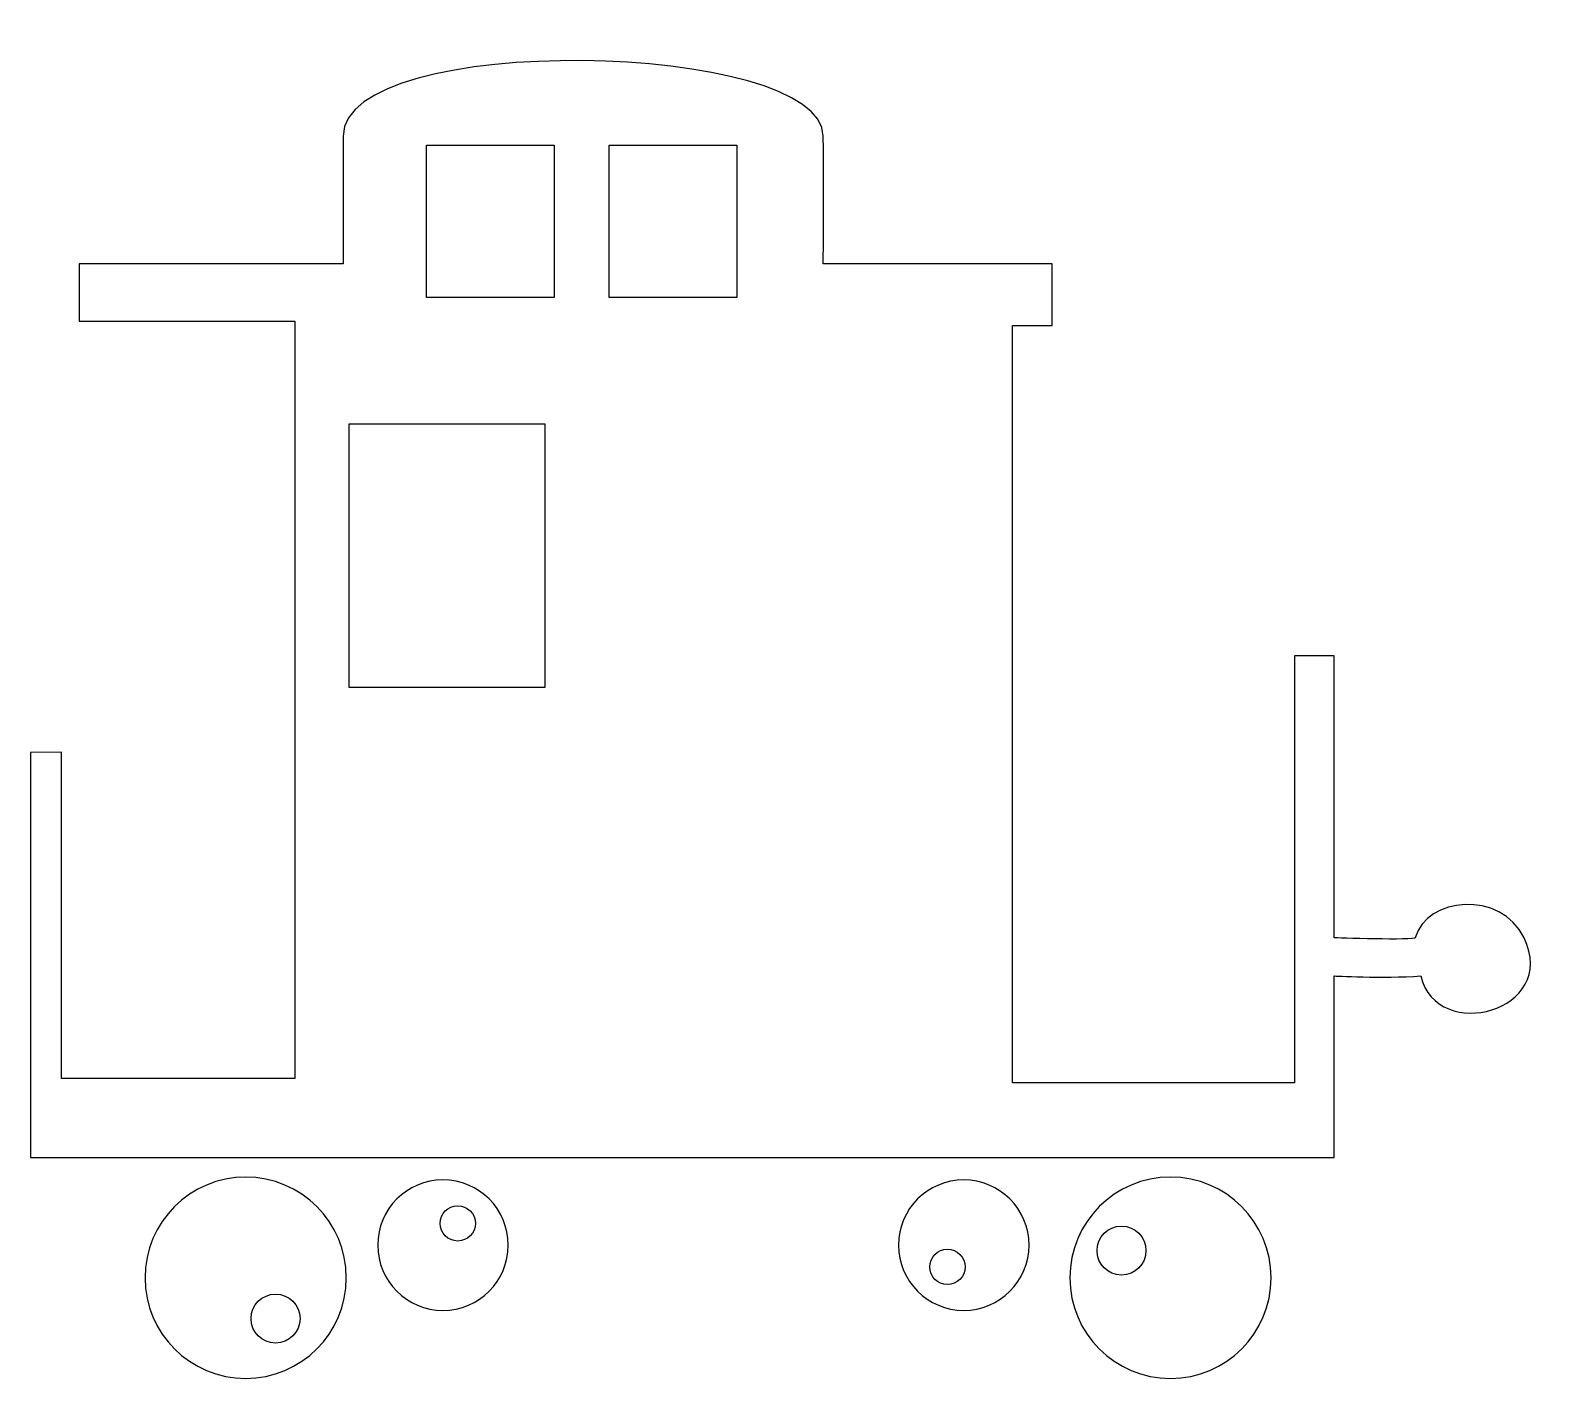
# Model space of a CAD drawing. Header units: centimetres. Extents: x -11.1 to 11.5, y -9.7 to 10.2.
import ezdxf

# ---------------------------------------------------------------- set-up
doc = ezdxf.new("R2010")
doc.units = ezdxf.units.CM
doc.header["$MEASUREMENT"] = 0
doc.layers.add('Camada 1', color=7, linetype='Continuous')

msp = doc.modelspace()

# ---------------------------------------------------------------- linework, layer by layer
at = {"layer": 'Camada 1', "color": 250}
for points, knots in [([(8.162, -3.78133), (8.162, -3.78133), (8.162, -6.46169), (8.162, -6.46169), (8.162, -6.46169), (8.162, -6.46169), (-11.05784, -6.46169), (-11.05784, -6.46169), (-11.05784, -6.46169), (-11.05784, -6.46169), (-11.05784, -0.48809), (-11.05784, -0.48809), (-11.05784, -0.48809), (-11.05784, -0.48809), (-10.60323, -0.481), (-10.60323, -0.481), (-10.60323, -0.481), (-10.60323, -0.481), (-10.60323, -5.293), (-10.60323, -5.293), (-10.60323, -5.293), (-10.60323, -5.293), (-7.16179, -5.293), (-7.16179, -5.293), (-7.16179, -5.293), (-7.16179, -5.293), (-7.16179, 5.87519), (-7.16179, 5.87519), (-7.16179, 5.87519), (-7.16179, 5.87519), (-10.34341, 5.87519), (-10.34341, 5.87519), (-10.34341, 5.87519), (-10.34341, 5.87519), (-10.34341, 6.71929), (-10.34341, 6.71929), (-10.34341, 6.71929), (-10.34341, 6.71929), (-6.44755, 6.71929), (-6.44755, 6.71929), (-6.44755, 6.71929), (-6.44755, 6.71929), (-6.44755, 7.0442), (-6.44755, 8.60238), (-6.44755, 8.60238), (-6.44755, 10.16056), (0.61677, 10.01623), (0.62987, 8.60238), (0.62987, 8.60238), (0.64019, 7.49867), (0.62987, 6.71929), (0.62987, 6.71929), (0.62987, 6.71929), (0.62987, 6.71929), (4.0064, 6.71929), (4.0064, 6.71929), (4.0064, 6.71929), (4.0064, 6.71929), (4.0064, 5.81039), (4.0064, 5.81039), (4.0064, 5.81039), (4.0064, 5.81039), (3.42202, 5.8104), (3.42202, 5.8104), (3.42202, 5.8104), (3.42202, 5.8104), (3.42202, -5.35774), (3.42202, -5.35774), (3.42202, -5.35774), (3.42202, -5.35774), (7.57748, -5.35775), (7.57748, -5.35775), (7.57748, -5.35775), (7.57748, -5.35775), (7.57748, 0.94039), (7.57748, 0.94039), (7.57748, 0.94039), (7.57748, 0.94039), (8.162, 0.9404), (8.162, 0.9404), (8.162, 0.9404), (8.162, 0.9404), (8.162, -3.21986), (8.162, -3.21986), (8.162, -3.21986), (8.162, -3.21986), (9.35961, -3.26018), (9.35961, -3.21986), (9.35961, -3.21986), (9.52003, -2.61817), (10.6218, -2.50974), (10.96375, -3.21986), (10.96375, -3.21986), (11.48524, -4.30267), (9.68041, -4.78416), (9.43967, -3.78133), (9.43967, -3.78133), (8.87809, -3.82131), (8.162, -3.78133), (8.162, -3.78133)], [0, 0, 0, 0, 0.03846154, 0.03846154, 0.03846154, 0.03846154, 0.07692308, 0.07692308, 0.07692308, 0.07692308, 0.11538462, 0.11538462, 0.11538462, 0.11538462, 0.15384615, 0.15384615, 0.15384615, 0.15384615, 0.19230769, 0.19230769, 0.19230769, 0.19230769, 0.23076923, 0.23076923, 0.23076923, 0.23076923, 0.26923077, 0.26923077, 0.26923077, 0.26923077, 0.30769231, 0.30769231, 0.30769231, 0.30769231, 0.34615385, 0.34615385, 0.34615385, 0.34615385, 0.38461538, 0.38461538, 0.38461538, 0.38461538, 0.42307692, 0.42307692, 0.42307692, 0.42307692, 0.46153846, 0.46153846, 0.46153846, 0.46153846, 0.5, 0.5, 0.5, 0.5, 0.53846154, 0.53846154, 0.53846154, 0.53846154, 0.57692308, 0.57692308, 0.57692308, 0.57692308, 0.61538462, 0.61538462, 0.61538462, 0.61538462, 0.65384615, 0.65384615, 0.65384615, 0.65384615, 0.69230769, 0.69230769, 0.69230769, 0.69230769, 0.73076923, 0.73076923, 0.73076923, 0.73076923, 0.76923077, 0.76923077, 0.76923077, 0.76923077, 0.80769231, 0.80769231, 0.80769231, 0.80769231, 0.84615385, 0.84615385, 0.84615385, 0.84615385, 0.88461538, 0.88461538, 0.88461538, 0.88461538, 0.92307692, 0.92307692, 0.92307692, 0.92307692, 1, 1, 1, 1]), ([(-3.33605, 8.47068), (-3.33605, 8.47068), (-5.22118, 8.47068), (-5.22118, 8.47068), (-5.22118, 8.47068), (-5.22118, 8.47068), (-5.22118, 6.22418), (-5.22118, 6.22418), (-5.22118, 6.22418), (-5.22118, 6.22418), (-3.33605, 6.22418), (-3.33605, 6.22418), (-3.33605, 6.22418), (-3.33605, 6.22418), (-3.33605, 8.47068), (-3.33605, 8.47068)], [0, 0, 0, 0, 0.2, 0.2, 0.2, 0.2, 0.4, 0.4, 0.4, 0.4, 0.6, 0.6, 0.6, 0.6, 1, 1, 1, 1]), ([(-0.64344, 8.47068), (-0.64344, 8.47068), (-2.52857, 8.47068), (-2.52857, 8.47068), (-2.52857, 8.47068), (-2.52857, 8.47068), (-2.52857, 6.22418), (-2.52857, 6.22418), (-2.52857, 6.22418), (-2.52857, 6.22418), (-0.64344, 6.22418), (-0.64344, 6.22418), (-0.64344, 6.22418), (-0.64344, 6.22418), (-0.64344, 8.47068), (-0.64344, 8.47068)], [0, 0, 0, 0, 0.2, 0.2, 0.2, 0.2, 0.4, 0.4, 0.4, 0.4, 0.6, 0.6, 0.6, 0.6, 1, 1, 1, 1]), ([(-3.47427, 4.36088), (-3.47427, 4.36088), (-6.36204, 4.36088), (-6.36204, 4.36088), (-6.36204, 4.36088), (-6.36204, 4.36088), (-6.36204, 0.47042), (-6.36204, 0.47042), (-6.36204, 0.47042), (-6.36204, 0.47042), (-3.47424, 0.47042), (-3.47424, 0.47042), (-3.47424, 0.47042), (-3.47424, 0.47042), (-3.47424, 4.36088), (-3.47424, 4.36088), (-3.47424, 4.36088), (-3.47424, 4.36088), (-3.47427, 4.36088), (-3.47427, 4.36088)], [0, 0, 0, 0, 0.16666667, 0.16666667, 0.16666667, 0.16666667, 0.33333333, 0.33333333, 0.33333333, 0.33333333, 0.5, 0.5, 0.5, 0.5, 0.66666667, 0.66666667, 0.66666667, 0.66666667, 1, 1, 1, 1]), ([(-9.37035, -8.23324), (-9.37035, -7.41353), (-8.70588, -6.7489), (-7.8862, -6.7489), (-7.8862, -6.7489), (-7.06652, -6.7489), (-6.40205, -7.41351), (-6.40205, -8.23324), (-6.40205, -8.23324), (-6.40205, -9.05287), (-7.06652, -9.71758), (-7.8862, -9.71758), (-7.8862, -9.71758), (-8.70585, -9.71755), (-9.37035, -9.05284), (-9.37035, -8.23324)], [0, 0, 0, 0, 0.2, 0.2, 0.2, 0.2, 0.4, 0.4, 0.4, 0.4, 0.6, 0.6, 0.6, 0.6, 1, 1, 1, 1]), ([(4.26614, -8.23324), (4.26614, -7.41353), (4.93061, -6.7489), (5.75035, -6.7489), (5.75035, -6.7489), (6.57008, -6.7489), (7.23458, -7.41351), (7.23458, -8.23324), (7.23458, -8.23324), (7.23458, -9.05287), (6.57011, -9.71758), (5.75035, -9.71758), (5.75035, -9.71758), (4.93062, -9.71755), (4.26614, -9.05284), (4.26614, -8.23324)], [0, 0, 0, 0, 0.2, 0.2, 0.2, 0.2, 0.4, 0.4, 0.4, 0.4, 0.6, 0.6, 0.6, 0.6, 1, 1, 1, 1]), ([(-5.93929, -7.75172), (-5.93929, -7.22028), (-5.50834, -6.78959), (-4.97674, -6.78959), (-4.97674, -6.78959), (-4.44519, -6.78959), (-4.01424, -7.22028), (-4.01424, -7.75172), (-4.01424, -7.75172), (-4.01424, -8.28316), (-4.44519, -8.71459), (-4.97674, -8.71459), (-4.97674, -8.71459), (-5.50833, -8.71459), (-5.93929, -8.28316), (-5.93929, -7.75172)], [0, 0, 0, 0, 0.2, 0.2, 0.2, 0.2, 0.4, 0.4, 0.4, 0.4, 0.6, 0.6, 0.6, 0.6, 1, 1, 1, 1]), ([(1.73934, -7.75172), (1.73934, -7.22028), (2.1704, -6.78959), (2.70195, -6.78959), (2.70195, -6.78959), (3.23352, -6.78959), (3.66445, -7.22028), (3.66445, -7.75172), (3.66445, -7.75172), (3.66445, -8.28316), (3.23352, -8.71459), (2.70195, -8.71459), (2.70195, -8.71459), (2.1704, -8.71459), (1.73934, -8.28316), (1.73934, -7.75172)], [0, 0, 0, 0, 0.2, 0.2, 0.2, 0.2, 0.4, 0.4, 0.4, 0.4, 0.6, 0.6, 0.6, 0.6, 1, 1, 1, 1]), ([(-4.75843, -7.69097), (-4.61484, -7.69097), (-4.49824, -7.57484), (-4.49824, -7.43125), (-4.49824, -7.43125), (-4.49824, -7.28732), (-4.61484, -7.17106), (-4.75843, -7.17106), (-4.75843, -7.17106), (-4.90218, -7.17106), (-5.01857, -7.28732), (-5.01857, -7.43125), (-5.01857, -7.43125), (-5.01856, -7.57488), (-4.90217, -7.69097), (-4.75843, -7.69097)], [0, 0, 0, 0, 0.2, 0.2, 0.2, 0.2, 0.4, 0.4, 0.4, 0.4, 0.6, 0.6, 0.6, 0.6, 1, 1, 1, 1]), ([(5.02812, -8.19326), (5.22767, -8.19326), (5.38917, -8.03186), (5.38917, -7.83242), (5.38917, -7.83242), (5.38917, -7.63298), (5.22767, -7.47161), (5.02812, -7.47161), (5.02812, -7.47161), (4.82868, -7.47161), (4.66718, -7.63298), (4.66718, -7.83242), (4.66718, -7.83242), (4.66718, -8.03186), (4.82867, -8.19326), (5.02812, -8.19326)], [0, 0, 0, 0, 0.2, 0.2, 0.2, 0.2, 0.4, 0.4, 0.4, 0.4, 0.6, 0.6, 0.6, 0.6, 1, 1, 1, 1]), ([(2.46121, -8.33277), (2.60506, -8.33277), (2.72127, -8.21651), (2.72127, -8.07292), (2.72127, -8.07292), (2.72127, -7.92899), (2.60504, -7.81273), (2.46121, -7.81273), (2.46121, -7.81273), (2.31759, -7.81273), (2.20112, -7.92899), (2.20112, -8.07292), (2.20112, -8.07292), (2.20112, -8.21654), (2.31759, -8.33277), (2.46121, -8.33277)], [0, 0, 0, 0, 0.2, 0.2, 0.2, 0.2, 0.4, 0.4, 0.4, 0.4, 0.6, 0.6, 0.6, 0.6, 1, 1, 1, 1]), ([(-7.44567, -9.19574), (-7.24615, -9.19574), (-7.08467, -9.03434), (-7.08467, -8.83493), (-7.08467, -8.83493), (-7.08467, -8.63549), (-7.24617, -8.47409), (-7.44567, -8.47409), (-7.44567, -8.47409), (-7.64511, -8.47409), (-7.80667, -8.63549), (-7.80667, -8.83493), (-7.80667, -8.83493), (-7.80664, -9.03434), (-7.64508, -9.19574), (-7.44567, -9.19574)], [0, 0, 0, 0, 0.2, 0.2, 0.2, 0.2, 0.4, 0.4, 0.4, 0.4, 0.6, 0.6, 0.6, 0.6, 1, 1, 1, 1])]:
    msp.add_open_spline(points, degree=3, knots=knots, dxfattribs=at)

doc.saveas('drawing.dxf')
